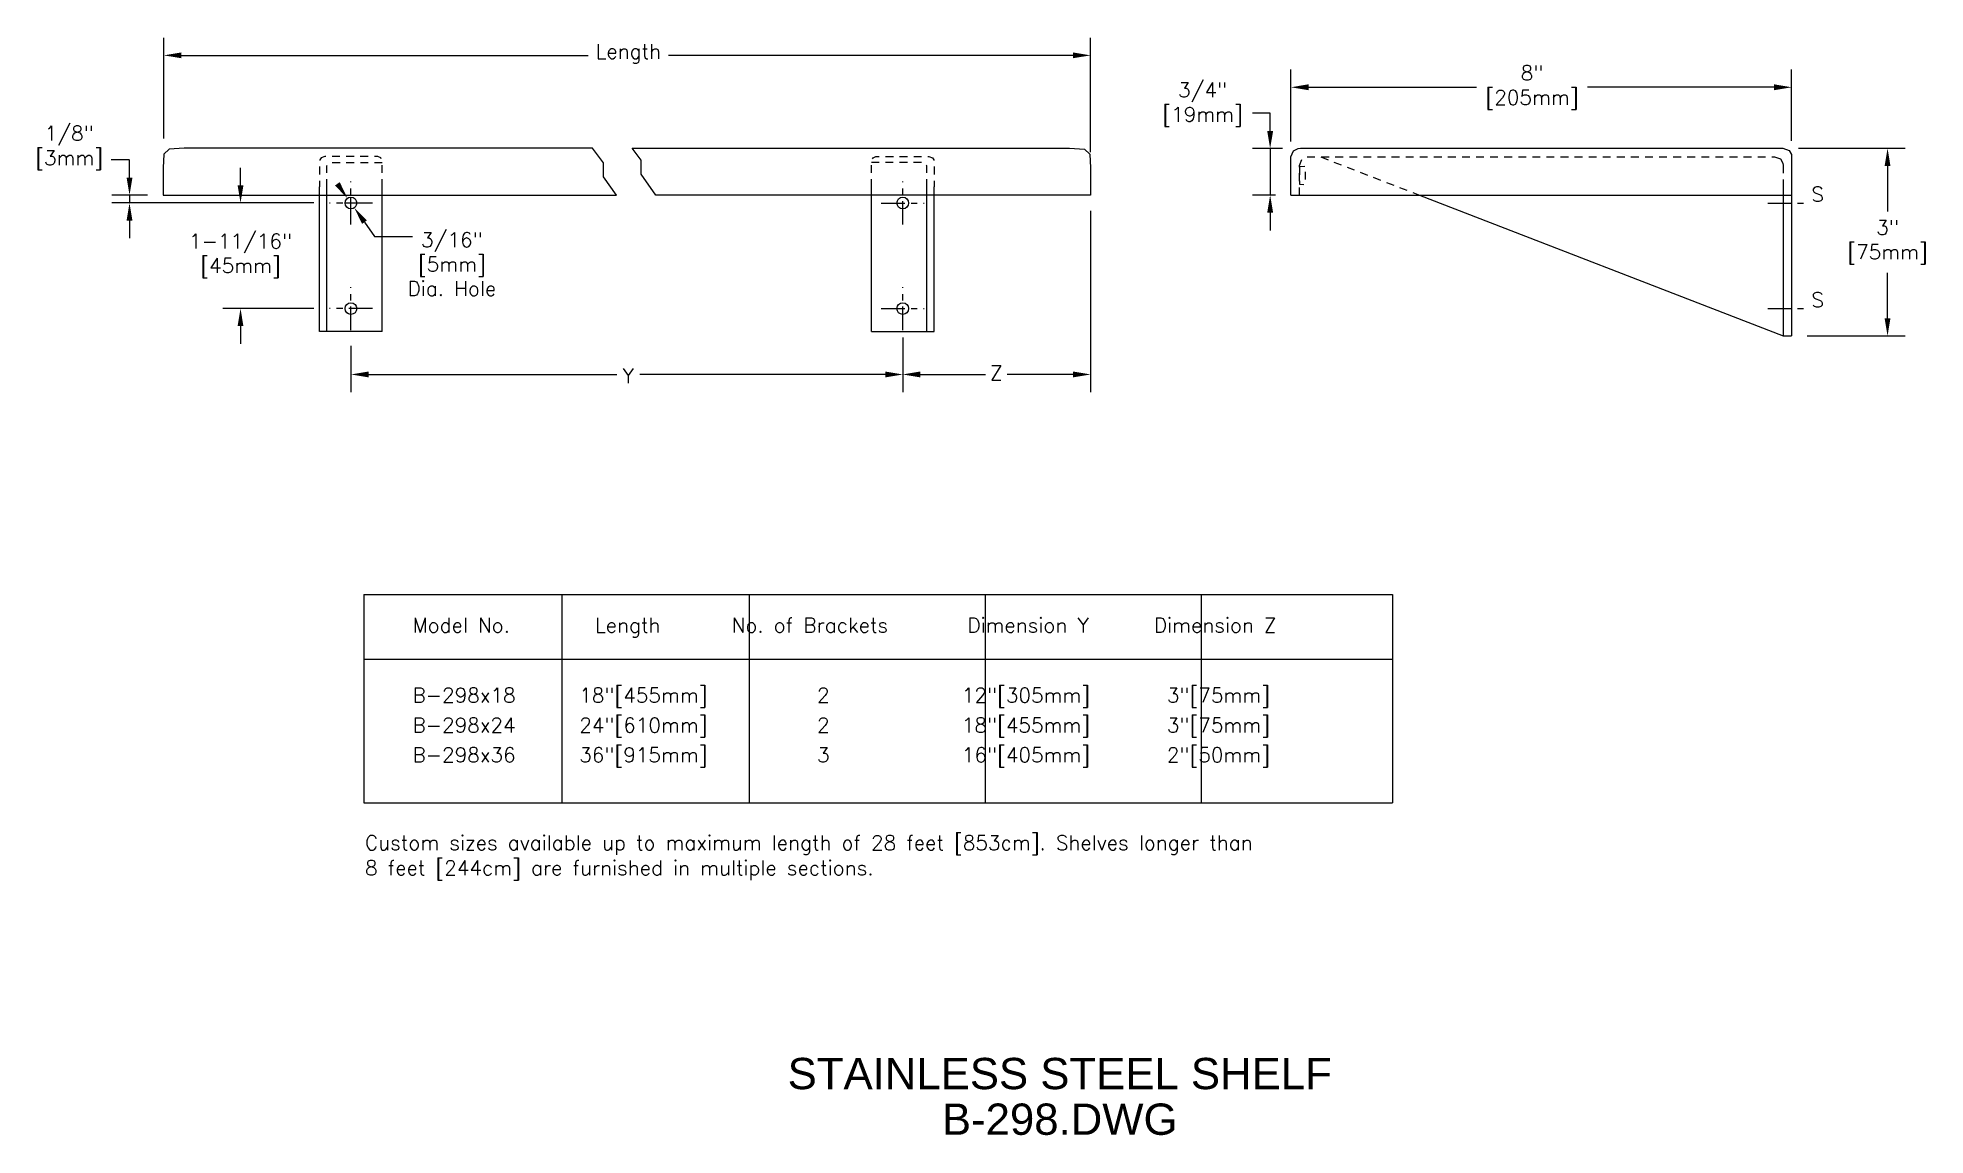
# Model space of a CAD drawing. Extents: x 0.1 to 30.2, y 1.3 to 18.8.
import ezdxf
from ezdxf.enums import TextEntityAlignment as Align

# ---------------------------------------------------------------- set-up
doc = ezdxf.new("R2010")
doc.units = 0
doc.header["$MEASUREMENT"] = 0
doc.header["$PDMODE"] = 35
doc.header["$PDSIZE"] = 0.000315
doc.linetypes.add('CENTER2', pattern=[1.125, 0.75, -0.125, 0.125, -0.125])
doc.linetypes.add('HIDDEN2', pattern=[0.1875, 0.125, -0.0625])
doc.layers.get('0').update_dxf_attribs({"linetype": 'CONTINUOUS'})
doc.layers.get('DEFPOINTS').update_dxf_attribs({"linetype": 'CONTINUOUS'})
for name, color, linetype in [('DETAIL', 4, 'CONTINUOUS'), ('DIM', 1, 'CONTINUOUS'), ('TEXT', 2, 'CONTINUOUS')]:
    doc.layers.add(name, color=color, linetype=linetype)
doc.styles.add('ARIAL_5', font='arial.ttf', dxfattribs={"height": 5})
doc.styles.add('DIM_S_8', font='simplex.shx', dxfattribs={"height": 0.234375})
doc.dimstyles.new('DIM_S_7', dxfattribs={"dimtxt": 0.12, "dimasz": 0.28125, "dimexe": 0.28125, "dimexo": 0.25, "dimgap": 0.09375, "dimtad": 1, "dimtih": 1, "dimtoh": 1, "dimdec": 4, "dimrnd": 0.0625, "dimzin": 0, "dimtxsty": 'DIM_S_8', "dimcen": 0.09375, "dimaunit": 1, "dimazin": 3, "dimtfac": 1, "dimtdec": 4, "dimtofl": 0, "dimtmove": 0, "dimatfit": 3, "dimtolj": 1, "dimtzin": 0})

# ---------------------------------------------------------------- blocks, each defined once
blk = doc.blocks.new('TBLK_TX')
blk = doc.blocks.new('*D1')
at = {"color": 0, "linetype": 'BYBLOCK'}
for p, q in [((36.293, 18.113), (36.293, 19.26)), ((44.293, 18.121), (44.293, 19.26)), ((36.574, 18.978), (39.258, 18.978)), ((44.012, 18.978), (41.031, 18.978))]:
    blk.add_line(p, q, dxfattribs=at)
for points in [[(36.574, 19.025), (36.574, 18.931), (36.293, 18.978)], [(44.012, 19.025), (44.012, 18.931), (44.293, 18.978)]]:
    blk.add_solid(points, dxfattribs=at)
at = {"layer": 'DEFPOINTS', "color": 0, "linetype": 'BYBLOCK'}
for p in [(44.293, 18.978), (36.293, 17.863), (44.293, 17.871)]:
    blk.add_point(p, dxfattribs=at)
at = {"color": 0, "linetype": 'BYBLOCK', "insert": (40.144, 18.972), "char_height": 0.2344, "attachment_point": 5, "style": 'DIM_S_8'}
blk.add_mtext('\\A1;8"\\P[205mm]', dxfattribs=at)
blk = doc.blocks.new('*D2')
at = {"color": 0, "linetype": 'BYBLOCK'}
for p, q in [((41.607, 18.003), (43.312, 18.003)), ((43.031, 17.721), (43.031, 16.993)), ((43.031, 15.284), (43.031, 16.013)), ((41.748, 15.003), (43.312, 15.003))]:
    blk.add_line(p, q, dxfattribs=at)
for points in [[(42.984, 17.721), (43.077, 17.721), (43.031, 18.003)], [(42.984, 15.284), (43.077, 15.284), (43.031, 15.003)]]:
    blk.add_solid(points, dxfattribs=at)
at = {"layer": 'DEFPOINTS', "color": 0, "linetype": 'BYBLOCK'}
for p in [(41.357, 18.003), (41.498, 15.003), (43.031, 15.003)]:
    blk.add_point(p, dxfattribs=at)
at = {"color": 0, "linetype": 'BYBLOCK', "insert": (43.031, 16.503), "char_height": 0.2344, "attachment_point": 5, "style": 'DIM_S_8'}
blk.add_mtext('\\A1;3"\\P[75mm]', dxfattribs=at)
blk = doc.blocks.new('*D3')
at = {"color": 0, "linetype": 'BYBLOCK'}
for p, q in [((36.249, 18.281), (36.249, 18.562)), ((36.447, 17.999), (35.968, 17.999)), ((36.249, 17.999), (36.249, 17.253)), ((36.332, 17.253), (35.968, 17.253)), ((36.249, 16.971), (36.249, 16.69))]:
    blk.add_line(p, q, dxfattribs=at)
for points in [[(36.202, 18.281), (36.296, 18.281), (36.249, 17.999)], [(36.202, 16.971), (36.296, 16.971), (36.249, 17.253)]]:
    blk.add_solid(points, dxfattribs=at)
at = {"layer": 'DEFPOINTS', "color": 0, "linetype": 'BYBLOCK'}
for p in [(36.697, 17.999), (36.249, 17.253), (36.582, 17.253)]:
    blk.add_point(p, dxfattribs=at)
at = {"color": 0, "linetype": 'BYBLOCK', "insert": (35.169, 18.701), "char_height": 0.2344, "attachment_point": 5, "style": 'DIM_S_8'}
blk.add_mtext('\\A1;3/4"\\P[19mm]', dxfattribs=at)
blk = doc.blocks.new('*D4')
at = {"color": 0, "linetype": 'BYBLOCK'}
for p, q in [((18.282, 18.16), (18.282, 19.77)), ((33.09, 17.94), (33.09, 19.77)), ((18.564, 19.488), (25.064, 19.488)), ((32.809, 19.488), (26.345, 19.488))]:
    blk.add_line(p, q, dxfattribs=at)
for points in [[(18.564, 19.535), (18.564, 19.442), (18.282, 19.488)], [(32.809, 19.535), (32.809, 19.442), (33.09, 19.488)]]:
    blk.add_solid(points, dxfattribs=at)
at = {"layer": 'DEFPOINTS', "color": 0, "linetype": 'BYBLOCK'}
for p in [(33.09, 19.488), (18.282, 17.91), (33.09, 17.69)]:
    blk.add_point(p, dxfattribs=at)
at = {"color": 0, "linetype": 'BYBLOCK', "insert": (25.704, 19.513), "char_height": 0.2344, "attachment_point": 5, "style": 'DIM_S_8'}
blk.add_mtext('\\A1;Length', dxfattribs=at)
blk = doc.blocks.new('*D5')
at = {"color": 0, "linetype": 'BYBLOCK'}
for p, q in [((17.734, 17.666), (17.734, 17.947)), ((18.021, 17.385), (17.452, 17.385)), ((20.678, 17.26), (17.452, 17.26)), ((17.734, 17.385), (17.734, 17.26)), ((17.734, 16.978), (17.734, 16.697))]:
    blk.add_line(p, q, dxfattribs=at)
for points in [[(17.687, 17.666), (17.781, 17.666), (17.734, 17.385)], [(17.687, 16.978), (17.781, 16.978), (17.734, 17.26)]]:
    blk.add_solid(points, dxfattribs=at)
at = {"layer": 'DEFPOINTS', "color": 0, "linetype": 'BYBLOCK'}
for p in [(17.734, 17.26), (18.271, 17.385), (20.928, 17.26)]:
    blk.add_point(p, dxfattribs=at)
at = {"color": 0, "linetype": 'BYBLOCK', "insert": (16.77, 18.139), "char_height": 0.2344, "attachment_point": 5, "style": 'DIM_S_8'}
blk.add_mtext('\\A1;1/8"\\P[3mm]', dxfattribs=at)
blk = doc.blocks.new('*D6')
at = {"color": 0, "linetype": 'BYBLOCK'}
for p, q in [((19.508, 17.541), (19.508, 17.822)), ((20.678, 17.26), (19.226, 17.26)), ((20.678, 15.572), (19.226, 15.572)), ((19.508, 15.291), (19.508, 15.01))]:
    blk.add_line(p, q, dxfattribs=at)
for points in [[(19.461, 17.541), (19.554, 17.541), (19.508, 17.26)], [(19.461, 15.291), (19.554, 15.291), (19.508, 15.572)]]:
    blk.add_solid(points, dxfattribs=at)
at = {"layer": 'DEFPOINTS', "color": 0, "linetype": 'BYBLOCK'}
for p in [(20.928, 17.26), (19.508, 15.572), (20.928, 15.572)]:
    blk.add_point(p, dxfattribs=at)
at = {"color": 0, "linetype": 'BYBLOCK', "insert": (19.508, 16.416), "char_height": 0.23438, "attachment_point": 5, "style": 'DIM_S_8'}
blk.add_mtext('\\A1;1-11/16"\\P[45mm]', dxfattribs=at)
blk = doc.blocks.new('*D7')
at = {"color": 0, "linetype": 'BYBLOCK'}
for p, q in [((21.271, 14.846), (21.271, 14.106)), ((30.09, 14.978), (30.09, 14.106)), ((21.553, 14.387), (25.521, 14.387)), ((29.809, 14.387), (25.887, 14.387))]:
    blk.add_line(p, q, dxfattribs=at)
for points in [[(21.553, 14.434), (21.553, 14.34), (21.271, 14.387)], [(29.809, 14.434), (29.809, 14.34), (30.09, 14.387)]]:
    blk.add_solid(points, dxfattribs=at)
at = {"layer": 'DEFPOINTS', "color": 0, "linetype": 'BYBLOCK'}
for p in [(21.271, 15.096), (30.09, 15.228), (30.09, 14.387)]:
    blk.add_point(p, dxfattribs=at)
at = {"color": 0, "linetype": 'BYBLOCK', "insert": (25.704, 14.363), "char_height": 0.2344, "attachment_point": 5, "style": 'DIM_S_8'}
blk.add_mtext('\\A1;Y', dxfattribs=at)
blk = doc.blocks.new('*D8')
at = {"color": 0, "linetype": 'BYBLOCK'}
for p, q in [((33.09, 17.003), (33.09, 14.106)), ((30.09, 14.846), (30.09, 14.106)), ((30.371, 14.387), (31.413, 14.387)), ((32.809, 14.387), (31.757, 14.387))]:
    blk.add_line(p, q, dxfattribs=at)
for points in [[(30.371, 14.434), (30.371, 14.34), (30.09, 14.387)], [(32.809, 14.434), (32.809, 14.34), (33.09, 14.387)]]:
    blk.add_solid(points, dxfattribs=at)
at = {"layer": 'DEFPOINTS', "color": 0, "linetype": 'BYBLOCK'}
for p in [(33.09, 17.253), (30.09, 15.096), (33.09, 14.387)]:
    blk.add_point(p, dxfattribs=at)
at = {"color": 0, "linetype": 'BYBLOCK', "insert": (31.585, 14.412), "char_height": 0.2344, "attachment_point": 5, "style": 'DIM_S_8'}
blk.add_mtext('\\A1;Z', dxfattribs=at)
blk = doc.blocks.new('*D9')
at = {"color": 0, "linetype": 'BYBLOCK'}
for p, q in [((21.178, 17.26), (21.365, 17.26)), ((21.271, 17.166), (21.271, 17.353)), ((21.488, 16.954), (21.65, 16.724))]:
    blk.add_line(p, q, dxfattribs=at)
for points in [[(21.093, 17.593), (21.016, 17.539), (21.217, 17.336)], [(21.526, 16.981), (21.45, 16.926), (21.325, 17.183)]]:
    blk.add_solid(points, dxfattribs=at)
at = {"layer": 'DEFPOINTS', "color": 0, "linetype": 'BYBLOCK'}
for p in [(21.217, 17.336), (21.325, 17.183)]:
    blk.add_point(p, dxfattribs=at)
at = {"color": 0, "linetype": 'BYBLOCK', "insert": (22.885, 16.282), "char_height": 0.2344, "attachment_point": 5, "style": 'DIM_S_8'}
blk.add_mtext('\\A1;3/16"\\P[5mm]\\PDia. Hole', dxfattribs=at)

msp = doc.modelspace()

# ---------------------------------------------------------------- linework, layer by layer
at = {"layer": 'DETAIL', "ltscale": 0.75}
for p, q in [((8.92223, 17.04679), (2.39319, 17.04679)), ((9.55548, 17.04679), (16.5449, 17.04679)), ((20.08121, 16.29679), (20.08121, 16.90751)), ((20.23244, 17.04679), (27.94027, 17.04679)), ((28.08121, 16.91486), (28.08121, 14.04679)), ((16.87836, 16.73452), (16.87836, 16.29679)), ((4.55972, 14.11625), (4.55972, 16.42875)), ((4.67331, 14.11625), (4.67331, 16.42875)), ((5.55972, 14.11625), (5.55972, 16.42875)), ((16.87836, 16.29679), (9.93226, 16.29679)), ((13.37836, 14.11625), (13.37836, 16.42875)), ((14.26477, 14.11625), (14.26477, 16.42875)), ((14.37836, 14.11625), (14.37836, 16.42875)), ((20.08121, 16.29679), (28.08121, 16.29679)), ((22.13519, 16.29679), (27.94836, 14.04679)), ((27.94836, 16.42915), (27.94836, 14.04679)), ((5.55972, 14.11625), (4.55972, 14.11625)), ((13.37836, 14.11625), (14.37836, 14.11625)), ((27.94836, 14.04679), (28.08121, 14.04679))]:
    msp.add_line(p, q, dxfattribs=at)
at = {"layer": 'DETAIL', "linetype": 'HIDDEN2'}
for p, q in [((20.5573, 16.90751), (22.13519, 16.29679)), ((27.80528, 16.91222), (27.90504, 16.8755)), ((27.90504, 16.8755), (27.9426, 16.80875)), ((27.9426, 16.80875), (27.94836, 16.77294)), ((27.94836, 16.77294), (27.94836, 16.42915))]:
    msp.add_line(p, q, dxfattribs=at)
at = {"layer": 'DETAIL', "linetype": 'CENTER2', "ltscale": 0.5}
for p, q in [((5.05972, 15.82804), (5.05972, 16.51554)), ((13.87836, 15.82804), (13.87836, 16.51554)), ((5.40347, 16.17179), (4.71597, 16.17179)), ((13.53461, 16.17179), (14.22211, 16.17179)), ((27.69836, 16.17173), (28.33121, 16.17173)), ((5.05972, 14.14054), (5.05972, 14.82804)), ((13.87836, 14.14054), (13.87836, 14.82804)), ((5.40347, 14.48429), (4.71597, 14.48429)), ((13.53461, 14.48429), (14.22211, 14.48429)), ((27.69836, 14.48423), (28.33121, 14.48423))]:
    msp.add_line(p, q, dxfattribs=at)
at = {"layer": 'DETAIL', "ltscale": 0.75}
for points in [[(2.39319, 17.04679), (2.15704, 17.03447), (2.0709, 16.9538), (2.05972, 16.73452)], [(2.05972, 16.73452), (2.05972, 16.29679), (9.3034, 16.29679), (9.09783, 16.59208), (9.09815, 16.81408), (8.92223, 17.04679)], [(9.93226, 16.29679), (9.69943, 16.63122), (9.69976, 16.85594), (9.55548, 17.04679)], [(16.5449, 17.04679), (16.78104, 17.03447), (16.86718, 16.9538), (16.87836, 16.73452)], [(20.08121, 16.90751), (20.12248, 17.0064), (20.19689, 17.04339), (20.23244, 17.04679)], [(27.94027, 17.04679), (28.04091, 17.01146), (28.0765, 16.94858), (28.08121, 16.91486)]]:
    msp.add_lwpolyline(points, dxfattribs=at)
at = {"layer": 'DETAIL', "linetype": 'HIDDEN2', "flags": 128}
for points in [[(5.55972, 16.42875), (5.55972, 16.84064), (5.55532, 16.85907), (5.53553, 16.89352), (5.4904, 16.91279), (4.64129, 16.91279), (4.58583, 16.89455), (4.56351, 16.86022), (4.55972, 16.83662), (4.55972, 16.42875)], [(13.37836, 16.42875), (13.37836, 16.84064), (13.38276, 16.85907), (13.40256, 16.89352), (13.44768, 16.91279), (14.2968, 16.91279), (14.35226, 16.89455), (14.37457, 16.86022), (14.37836, 16.83662), (14.37836, 16.42875)], [(20.21578, 16.29679), (20.21578, 16.76991), (20.2553, 16.87194), (20.32797, 16.90784), (20.36702, 16.91222), (27.80528, 16.91222)], [(4.67331, 16.42875), (4.67331, 16.76573), (4.6934, 16.8042), (4.73071, 16.81683), (4.7508, 16.81786), (5.55972, 16.81786)], [(14.26477, 16.42875), (14.26477, 16.76573), (14.24468, 16.8042), (14.20738, 16.81683), (14.18729, 16.81786), (13.37836, 16.81786)]]:
    msp.add_lwpolyline(points, dxfattribs=at)
msp.add_lwpolyline([(20.21507, 16.74954), (20.21578, 16.47101), (20.31107, 16.46975), (20.31386, 16.75827)], close=True, dxfattribs=at)
at = {"layer": 'DETAIL', "ltscale": 0.75}
for centre in [(5.05972, 16.17179), (13.87836, 16.17179), (5.05972, 14.48429), (13.87836, 14.48429)]:
    msp.add_circle(centre, 0.09375, dxfattribs=at)
at = {"layer": 'DIM', "linetype": 'CONTINUOUS'}
for p, q in [((19.74877, 17.60589), (19.46696, 17.60589)), ((1.52205, 16.85929), (1.23053, 16.85929)), ((5.4389, 15.63617), (6.04198, 15.63617)), ((5.26398, 9.91548), (5.26398, 6.58518)), ((5.26398, 9.91548), (21.70135, 9.91548)), ((8.43001, 9.91548), (8.43001, 6.58518)), ((11.42257, 9.91548), (11.42257, 6.58518)), ((15.19579, 9.91548), (15.19579, 6.58518)), ((18.64373, 9.91548), (18.64373, 6.58518)), ((21.70135, 9.91548), (21.70135, 6.58518)), ((5.26398, 8.88064), (21.70135, 8.88064)), ((5.26398, 6.58518), (21.70135, 6.58518))]:
    msp.add_line(p, q, dxfattribs=at)

# ---------------------------------------------------------------- block references
at = {"layer": 'TEXT', "linetype": 'CONTINUOUS'}
ref = msp.add_blockref('TBLK_TX', (16.38591, 2.00584), dxfattribs=dict(at, xscale=0.1, yscale=0.1, zscale=0.1))
ref.add_attrib('TITLE', 'STAINLESS STEEL SHELF', dxfattribs={"layer": '0', "height": 0.5, "style": 'ARIAL_5'}).set_placement((16.38591, 2.00584), align=Align.CENTER)
ref.add_attrib('DWG_NAME', 'B-298.DWG', dxfattribs={"layer": '0', "height": 0.5, "style": 'ARIAL_5'}).set_placement((16.38591, 1.27608), align=Align.CENTER)

# ---------------------------------------------------------------- texts
at = {"layer": 'DIM', "linetype": 'CONTINUOUS', "style": 'DIM_S_8'}
for s, height, p in [('S', 0.23438, (28.39772, 16.19424)), ('S', 0.23438, (28.39772, 14.50674)), ('Model No.       Length      No. of Brackets      Dimension Y     Dimension Z', 0.234375, (6.04464, 9.3054)), ('B-298x18     18"[455mm]         2            12"[305mm]      3"[75mm]', 0.234375, (6.04464, 8.18566)), ('B-298x24     24"[610mm]         2            18"[455mm]      3"[75mm]', 0.234375, (6.04464, 7.70877)), ('B-298x36     36"[915mm]         3            16"[405mm]      2"[50mm]', 0.234375, (6.04464, 7.23189)), ('Custom sizes available up to maximum length of 28 feet [853cm]. Shelves longer than', 0.234375, (5.28527, 5.82827)), ('8 feet [244cm] are furnished in multiple sections.', 0.234375, (5.28527, 5.42649))]:
    msp.add_text(s, height=height, dxfattribs=at).set_placement(p)

# ---------------------------------------------------------------- dimensions: what is measured, and where the dimension line sits
at = {"layer": 'DIM', "linetype": 'CONTINUOUS'}
for base, p1, p2, text, picture, middle in [((16.87836, 18.5325), (2.0709, 16.9538), (16.87836, 16.73452), 'Length', '*D4', (9.49267, 18.55679)), ((28.08121, 18.02239), (20.08121, 16.90751), (28.08121, 16.91486), '8"\\P[205mm]', '*D1', (23.93287, 18.01654)), ((16.87836, 13.4314), (13.87836, 14.14054), (16.87836, 16.29679), 'Z', '*D8', (15.37343, 13.45569)), ((13.87836, 13.4314), (5.05972, 14.14054), (13.87836, 14.2725), 'Y', '*D7', (9.49267, 13.40711))]:
    dim = msp.add_linear_dim(base=base, p1=p1, p2=p2, text=text, dimstyle='DIM_S_7', override={"dimpost": '\\X'}, dxfattribs=at)
    dim.commit()
    dim.dimension.update_dxf_attribs({"geometry": picture, "text_midpoint": middle, "dimtype": 160, "insert": (-16.21158, -0.95589)})
for base, p1, p2, text, picture, middle, set_off in [((19.74877, 16.29679), (20.19689, 17.04339), (20.08121, 16.29679), '3/4"\\P[19mm]', '*D3', (18.66841, 17.74534), (-16.50032, -0.95589)), ((1.52205, 16.17179), (2.05972, 16.29679), (4.71597, 16.17179), '1/8"\\P[3mm]', '*D5', (0.55829, 17.05078), (-16.21158, -1.08785))]:
    dim = msp.add_linear_dim(base=base, p1=p1, p2=p2, angle=90, text=text, dimstyle='DIM_S_7', override={"dimpost": '\\X'}, dxfattribs=at)
    dim.commit()
    dim.dimension.update_dxf_attribs({"geometry": picture, "text_midpoint": middle, "dimtype": 160, "insert": set_off})
for base, p1, p2, text, picture, middle, set_off in [((29.6135, 14.04679), (27.94027, 17.04679), (28.08121, 14.04679), '3"\\P[75mm]', '*D2', (29.6135, 15.54679), (-13.41713, -0.95589)), ((3.296, 14.48429), (4.71597, 16.17179), (4.71597, 14.48429), '1-11/16"\\P[45mm]', '*D6', (3.296, 15.32804), (-16.21158, -1.08785))]:
    dim = msp.add_linear_dim(base=base, p1=p1, p2=p2, angle=90, text=text, dimstyle='DIM_S_7', override={"dimpost": '\\X'}, dxfattribs=at)
    dim.commit()
    dim.dimension.update_dxf_attribs({"geometry": picture, "text_midpoint": middle, "insert": set_off})
dim = msp.add_diameter_dim_2p(p1=(5.00555, 16.2483), p2=(5.11389, 16.09527), text='3/16"\\P[5mm]\\PDia. Hole', dimstyle='DIM_S_7', override={"dimpost": '\\X'}, dxfattribs=at)
dim.commit()
dim.dimension.update_dxf_attribs({"geometry": '*D9', "text_midpoint": (6.67379, 15.19413), "dimtype": 163, "insert": (-16.21158, -1.08785)})

doc.saveas('drawing.dxf')
